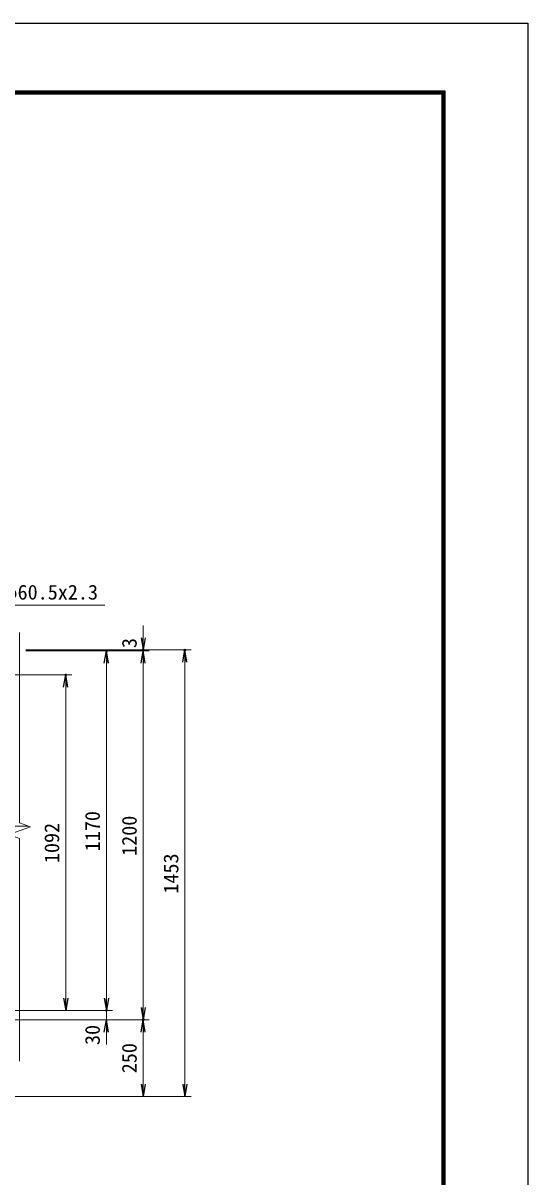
# Model space of a CAD drawing. Units: millimetres, scale not verified. Extents: x -4200 to 4200, y -2970 to 2970.
# Drawn here: x 2557 to 4200, y -783 to 2970 of the extents above; entities that cross this region are included whole.
import ezdxf
from ezdxf.enums import TextEntityAlignment as Align

# ---------------------------------------------------------------- set-up
doc = ezdxf.new("R2010")
doc.units = ezdxf.units.MM
doc.header["$LTSCALE"] = 10
doc.header["$PDMODE"] = 32
doc.header["$PDSIZE"] = 5
for name, color, linetype, lineweight in [('0-5_D-STR-DIM', 7, 'Continuous', 13), ('0-7_Defpoints', 6, 'Continuous', 25), ('0-8_D-STR-TXT', 7, 'Continuous', 13), ('0-B_D-TTL', 7, 'Continuous', 25), ('0-C_D-STR2', 7, 'Continuous', 13)]:
    doc.layers.add(name, color=color, linetype=linetype, lineweight=lineweight)
doc.layers.add('0-6_0', color=7, linetype='Continuous')
doc.styles.add('ＭＳ ゴシック', font='')
doc.styles.get('ＭＳ ゴシック').set_extended_font_data('MS Gothic')

# ---------------------------------------------------------------- blocks, each defined once
blk = doc.blocks.new('_Open')
at = {"layer": '0-6_0'}
blk.add_line((-10, 1.667), (0, 0), dxfattribs=at)
blk.add_lwpolyline([(-10, -1.667), (0, 0), (-10, 0)], dxfattribs=at)

msp = doc.modelspace()

# ---------------------------------------------------------------- linework, layer by layer
at = {"layer": '0-5_D-STR-DIM'}
for p, q in [((2947.82, 970.91), (2947.82, 1010.91)), ((2565.67, 930.91), (3103.45, 930.91)), ((2565.67, 930.91), (2967.82, 930.91)), ((2565.67, 927.91), (2847.94, 927.91)), ((2565.67, 927.91), (2967.82, 927.91)), ((2565.67, 927.91), (2967.82, 927.91)), ((2947.82, 927.91), (2947.82, 930.91)), ((2827.94, -202.09), (2827.94, 887.91)), ((2947.82, 887.91), (2947.82, -232.09)), ((2947.82, 887.91), (2947.82, 847.91)), ((3083.45, -482.09), (3083.45, 890.91)), ((2148.27, 849.91), (2715.67, 849.91)), ((2695.67, -202.09), (2695.67, 809.91)), ((2827.94, -202.09), (2827.94, -162.09)), ((2149.67, -242.09), (2715.67, -242.09)), ((2565.67, -242.09), (2847.94, -242.09)), ((2565.67, -242.09), (2847.94, -242.09)), ((2827.94, -272.09), (2827.94, -242.09)), ((2340.67, -272.09), (2847.94, -272.09)), ((2340.67, -272.09), (2967.82, -272.09)), ((2340.67, -272.09), (2967.82, -272.09)), ((2827.94, -312.09), (2827.94, -352.09)), ((2947.82, -482.09), (2947.82, -312.09)), ((2245.92, -522.09), (3103.45, -522.09)), ((2245.92, -522.09), (2967.82, -522.09))]:
    msp.add_line(p, q, dxfattribs=at)
at = {"layer": '0-7_Defpoints'}
for p in [(2827.94, 927.91), (2947.82, 930.91), (3083.45, 930.91), (2695.67, 849.91), (2827.94, -242.09), (2947.82, -272.09), (2947.82, -272.09)]:
    msp.add_point(p, dxfattribs=at)
at = {"layer": '0-8_D-STR-TXT'}
msp.add_lwpolyline([(2822.68, 1076.91), (2321.04, 1076.91), (2239.11, 842.38)], dxfattribs=at)
at = {"layer": '0-B_D-TTL', "color": 2}
msp.add_lwpolyline([(-4200.06, 2970.23), (4199.94, 2970.23), (4199.94, -2969.77), (-4200.06, -2969.77)], close=True, dxfattribs=at)
at = {"layer": '0-B_D-TTL'}
for points in [[(-3930.06, 2750.23), (3929.94, 2750.23), (3929.94, -2749.77), (-3930.06, -2749.77)], [(-3927.56, 2747.73), (3927.44, 2747.73), (3927.44, -2747.27), (-3927.56, -2747.27)], [(-3925.06, 2745.23), (3924.94, 2745.23), (3924.94, -2744.77), (-3925.06, -2744.77)], [(-3922.56, 2742.73), (3922.44, 2742.73), (3922.44, -2742.27), (-3922.56, -2742.27)], [(-3920.06, 2740.23), (3919.94, 2740.23), (3919.94, -2739.77), (-3920.06, -2739.77)]]:
    msp.add_lwpolyline(points, close=True, dxfattribs=at)
at = {"layer": '0-C_D-STR2'}
msp.add_line((2574.94, 357.91), (2240.67, 357.91), dxfattribs=at)
msp.add_lwpolyline([(2545.67, -407.09), (2545.67, 317.26), (2510.43, 330.09), (2580.91, 355.74), (2545.67, 368.56), (2545.67, 987.91)], dxfattribs=at)

# ---------------------------------------------------------------- block references
at = {"layer": '0-5_D-STR-DIM', "xscale": 4, "yscale": 4}
for p, rotation in [((2947.82, 930.91), 270), ((2827.94, 927.91), 90), ((2947.82, 927.91), 90), ((2947.82, 927.91), 90), ((3083.45, 930.91), 90), ((2695.67, 849.91), 90), ((2695.67, -242.09), 270), ((2827.94, -242.09), 270), ((2827.94, -242.09), 270), ((2947.82, -272.09), 270), ((2827.94, -272.09), 90), ((2947.82, -272.09), 90), ((2947.82, -522.09), 270), ((3083.45, -522.09), 270)]:
    msp.add_blockref('_Open', p, dxfattribs=dict(at, rotation=rotation))

# ---------------------------------------------------------------- texts
at = {"layer": '0-5_D-STR-DIM', "style": 'ＭＳ ゴシック'}
for s, p in [('3', (2941.08, 937.03)), ('1170', (2821.19, 276.01)), ('1200', (2941.08, 261.01)), ('1092', (2688.92, 237.54)), ('1453', (3076.7, 138.16)), ('30', (2821.19, -354.23)), ('250', (2941.08, -446.09))]:
    msp.add_text(s, height=48.09, rotation=90, dxfattribs=at).set_placement(p, align=Align.BOTTOM_LEFT)
at = {"layer": '0-8_D-STR-TXT', "style": 'ＭＳ ゴシック'}
msp.add_text('門柱 φ60.5x2.3', height=48.09, dxfattribs=at).set_placement((2325.44, 1080.48), align=Align.BOTTOM_LEFT)

doc.saveas('drawing.dxf')
